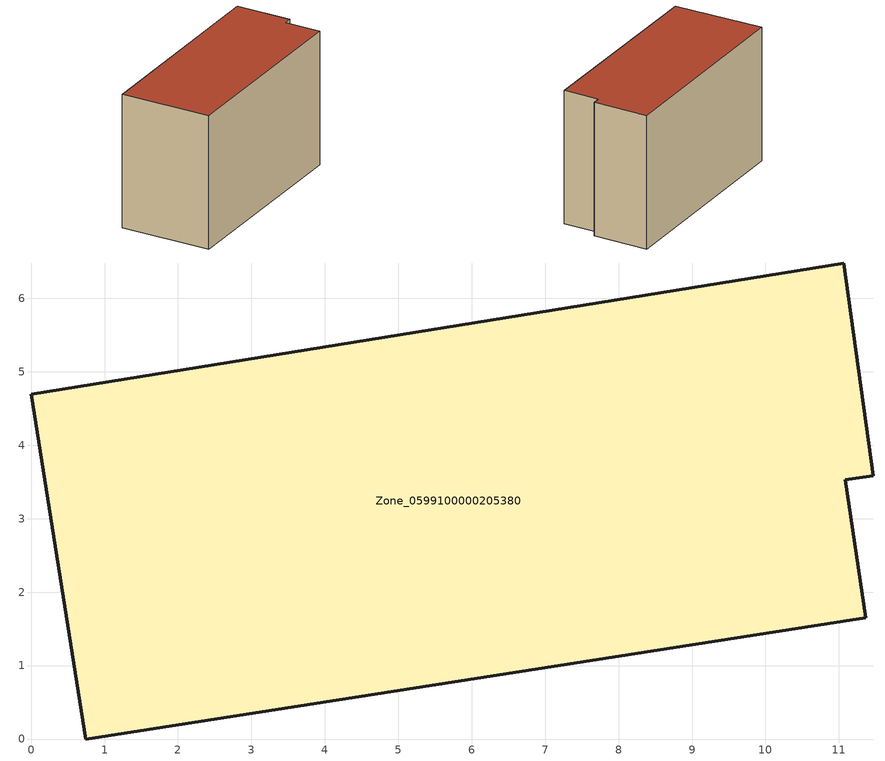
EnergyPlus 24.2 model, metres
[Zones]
Zone_0599100000205380
 floor ground (C_G): 0.74,0 0,4.69 11.07,6.48 11.47,3.59 11.09,3.53 11.36,1.65 z0
 wall outside (C_F): 11.47,3.59 11.07,6.48 0,4.69 0.74,0 11.36,1.65 11.09,3.53 11.47,3.59 z0:7.08
 roof outside (C_R): 11.36,1.65 11.09,3.53 11.47,3.59 11.07,6.48 0,4.69 0.74,0 z7.08
[BUILDING]
Pand.0599100000205380: North Axis=0; Terrain=City; Loads Convergence Tolerance Value=0.04; Temperature Convergence Tolerance Value=0.4; Solar Distribution=FullExterior; Maximum Number of Warmup Days=25; Minimum Number of Warmup Days=1
[Site:Location]
Rotterdam.The.Hague.AP_ZH_NLD Design_Conditions: Latitude=51.96; Longitude=4.45; Time Zone=1; Elevation=-4.5
[SITE:GROUNDTEMPERATURE:BUILDINGSURFACE]
18, 18, 18, 18, 18, 18, 18, 18, 18, 18, 18, 18
[MATERIAL] Thermal Absorptance=0.9; Solar Absorptance=0.7; Visible Absorptance=0.7
Name | Roughness | Thickness | Conductivity | Density | Specific Heat
G.TI.1946 | MediumSmooth | 0.15 | 1 | 540 | 1210
F.TI.1946 | Rough | 0.3 | 0.857143 | 1920 | 840
R.TI.1946 | MediumRough | 0.2 | 0.1 | 1500 | 1000
[CONSTRUCTION]
C_G: G.TI.1946
C_F: F.TI.1946
C_R: R.TI.1946
[ZONE]
Zone_0599100000205380: Type=1; Multiplier=1; Ceiling Height=Autocalculate; Volume=Autocalculate; Floor Area=autocalculate; Part of Total Floor Area=Yes
[ZONEINFILTRATION:DESIGNFLOWRATE]
Infil_Zone_0599100000205380: Zone or ZoneList or Space or SpaceList=Zone_0599100000205380; Schedule=AlwaysOn; Design Flow Rate Calculation Method=Flow/Area; Flow Rate per Floor Area=0.003; Constant Term Coefficient=1; Temperature Term Coefficient=0; Velocity Term Coefficient=0; Velocity Squared Term Coefficient=0
[HVACTEMPLATE:ZONE:IDEALLOADSAIRSYSTEM]
Zone_0599100000205380: Maximum Heating Supply Air Temperature=50; Minimum Cooling Supply Air Temperature=13; Maximum Heating Supply Air Humidity Ratio=0.0156; Minimum Cooling Supply Air Humidity Ratio=0.0077; Heating Limit=NoLimit; Cooling Limit=NoLimit; Dehumidification Control Type=ConstantSensibleHeatRatio; Cooling Sensible Heat Ratio=0.7; Dehumidification Setpoint=60; Humidification Control Type=None; Humidification Setpoint=30; Outdoor Air Method=None; Outdoor Air Flow Rate per Person=0.00944; Outdoor Air Flow Rate per Zone Floor Area=0; Outdoor Air Flow Rate per Zone=0; Demand Controlled Ventilation Type=None; Outdoor Air Economizer Type=NoEconomizer; Heat Recovery Type=None; Sensible Heat Recovery Effectiveness=0.7; Latent Heat Recovery Effectiveness=0.65
[ZONECONTROL:THERMOSTAT]
ThermostatControl_Zone_0599100000205380: Zone or ZoneList=Zone_0599100000205380; Control Type Schedule=DualSetpointControlType; Control 1=Thermostat_Zone_0599100000205380; Temperature Difference Between Cutout And Setpoint=0
[THERMOSTATSETPOINT:DUALSETPOINT]
Thermostat_Zone_0599100000205380: Heating Setpoint Temperature Schedule=HeatingSetpoint_Zone_0599100000205380; Cooling Setpoint Temperature Schedule=CoolingSetpoint_Zone_0599100000205380
[SCHEDULE:COMPACT]
HeatingSetpoint_Zone_0599100000205380: Through: 12/31, For: AllDays, Until: 24:00, 21
CoolingSetpoint_Zone_0599100000205380: Through: 12/31, For: AllDays, Until: 24:00, 24
DualSetpointControlType: Through: 12/31, For: AllDays, Until: 24:00, 4
AlwaysOn: Through: 12/31, For: AllDays, Until: 24:00, 1
